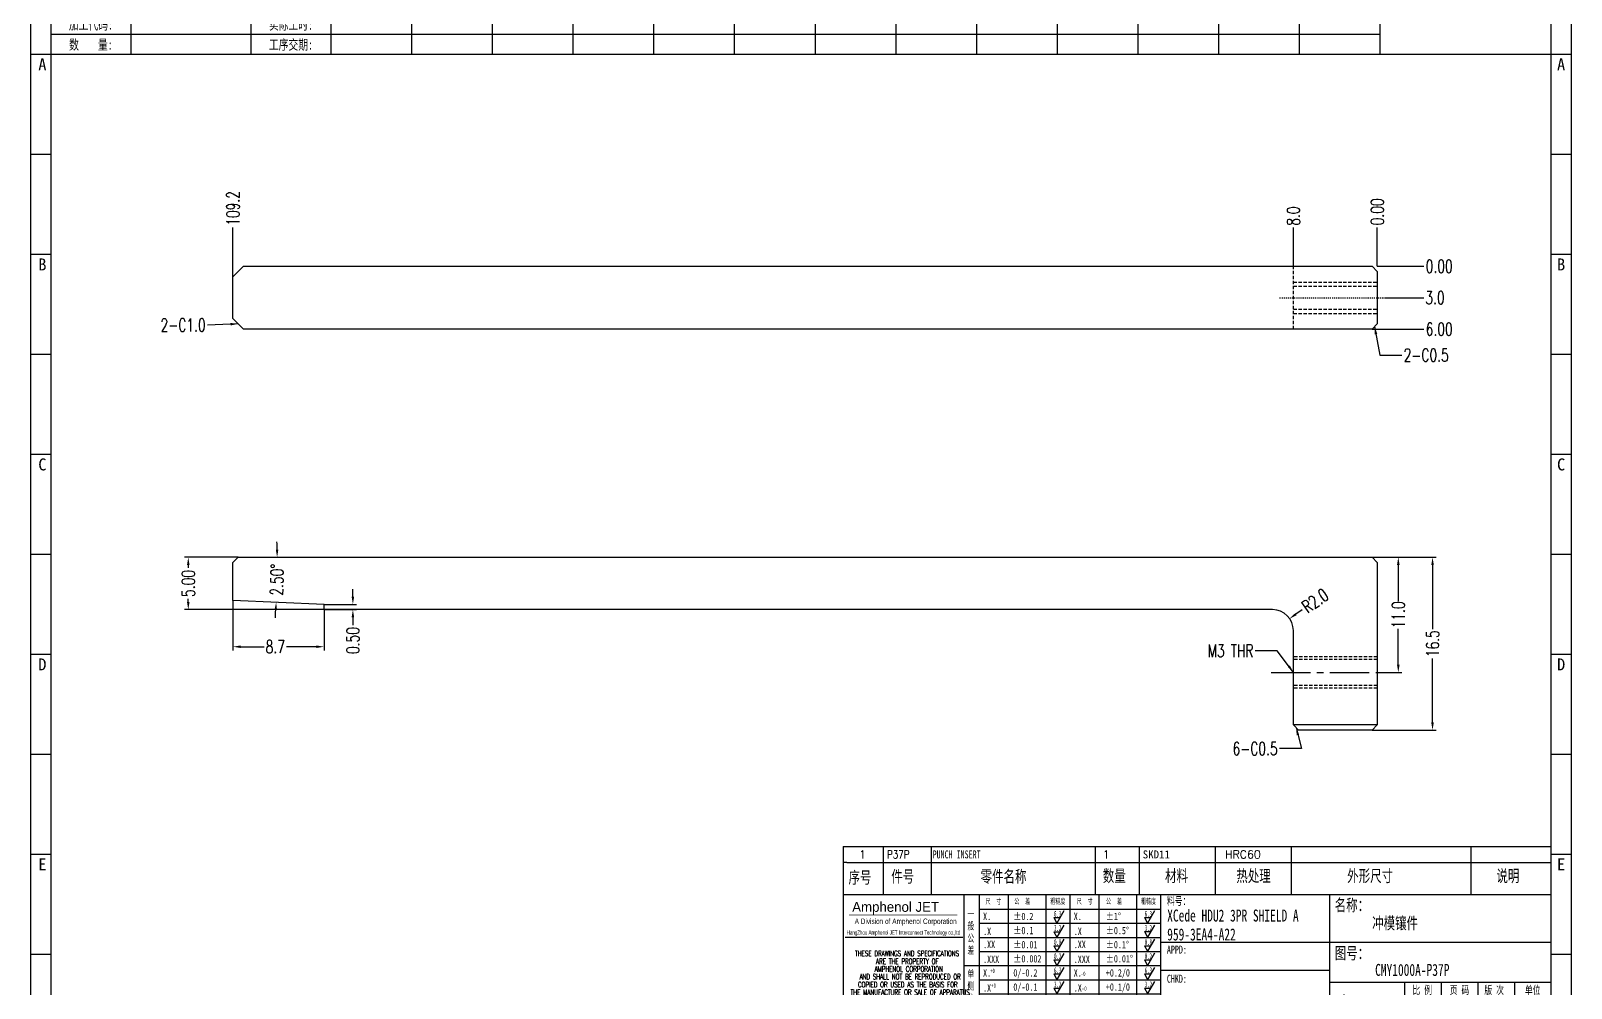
# Model space of a CAD drawing. Header units: millimetres. Extents: x -2852 to 5627, y -2271 to 1849.
# Drawn here: x -622.1 to -475.1, y -789.4 to -698 of the extents above; entities that cross this region are included whole.
import ezdxf
from ezdxf.enums import TextEntityAlignment as Align

# ---------------------------------------------------------------- set-up
doc = ezdxf.new("R2010")
doc.units = ezdxf.units.MM
doc.header["$PDSIZE"] = 3
doc.linetypes.add('CENTER2', pattern=[1.125, 0.75, -0.125, 0.125, -0.125])
doc.linetypes.add('DASHED2', pattern=[9.524999999999999, 6.35, -3.175])
for name, color, linetype in [('1', 7, 'Continuous'), ('11', 4, 'DASHED2'), ('41', 1, 'Continuous'), ('51', 1, 'CENTER2')]:
    doc.layers.add(name, color=color, linetype=linetype)
doc.styles.add('CH', font='仿宋_GB2312_0.ttf')
doc.styles.add('jet02', font='simplex.shx', dxfattribs={"width": 0.7})
doc.styles.add('SIMPLEX', font='SIMPLEX')
doc.styles.get("Standard").update_dxf_attribs({"font": '仿宋_GB2312_0.ttf', "width": 0.7})
doc.styles.add('TEXTSTYLE_1', font='TRIUMB.TTF')
doc.styles.add('TEXTSTYLE_2', font='TRIUM.TTF')
doc.styles.add('tk', font='', dxfattribs={"width": 0.7})
doc.styles.add('tk 2', font='仿宋_GB2312_0.ttf', dxfattribs={"width": 0.65})
doc.styles.add('tk 4', font='simplex.shx', dxfattribs={"width": 0.65, "bigfont": 'bigfont.shx'})
doc.styles.get('tk').set_extended_font_data('NSimSun')
doc.dimstyles.new('jet02', dxfattribs={"dimtxt": 3.5, "dimasz": 2.1, "dimexe": 1, "dimexo": 0, "dimgap": 0.5, "dimtad": 0, "dimtoh": 1, "dimdec": 3, "dimzin": 9, "dimdsep": 46, "dimtxsty": 'jet02', "dimcen": 0, "dimclrt": 256, "dimazin": 2, "dimtfac": 1, "dimtdec": 3, "dimtofl": 0, "dimtmove": 0, "dimatfit": 1, "dimfxl": 1, "dimarcsym": 0})

# ---------------------------------------------------------------- blocks, each defined once
blk = doc.blocks.new('A3-N')
at = {"layer": '1', "color": 1}
for p, q in [((0, 0), (-1.137e-13, 296.727272727273)), ((-1.137e-13, 296.727272727273), (420, 296.727272727273)), ((21.81818181818181, 291.2727272727275), (21.81818181818181, 296.727272727273)), ((49.09090909090912, 291.2727272727275), (49.09090909090912, 296.727272727273)), ((76.36363636363637, 291.2727272727275), (76.36363636363637, 296.727272727273)), ((103.6363636363636, 291.2727272727275), (103.6363636363636, 296.727272727273)), ((103.6363636363636, 291.2727272727275), (103.6363636363636, 296.727272727273)), ((103.6363636363636, 291.2727272727275), (103.6363636363636, 296.727272727273)), ((130.9090909090909, 291.2727272727275), (130.9090909090909, 296.727272727273)), ((158.1818181818182, 291.2727272727275), (158.1818181818182, 296.727272727273)), ((185.4545454545454, 291.2727272727275), (185.4545454545454, 296.727272727273)), ((212.7272727272726, 291.2727272727275), (212.7272727272726, 296.727272727273)), ((239.9999999999999, 291.2727272727275), (239.9999999999999, 296.727272727273)), ((267.2727272727273, 291.2727272727275), (267.2727272727273, 296.727272727273)), ((294.5454545454545, 291.2727272727275), (294.5454545454545, 296.727272727273)), ((321.8181818181818, 291.2727272727275), (321.8181818181818, 296.727272727273)), ((349.0909090909091, 291.2727272727275), (349.0909090909091, 296.727272727273)), ((376.3636363636364, 291.2727272727275), (376.3636363636364, 296.727272727273)), ((403.6363636363636, 291.2727272727275), (403.6363636363636, 296.727272727273)), ((420, 296.727272727273), (420, 1)), ((5.454545454545439, 269.4545454545457), (0, 269.4545454545457)), ((420, 269.4545454545455), (414.5454545454545, 269.4545454545455)), ((5.454545454545439, 242.1818181818185), (0, 242.1818181818185)), ((420, 242.1818181818182), (414.5454545454545, 242.1818181818182)), ((5.454545454545439, 214.909090909091), (0, 214.909090909091)), ((420, 214.909090909091), (414.5454545454545, 214.909090909091)), ((5.454545454545439, 187.6363636363637), (0, 187.6363636363637)), ((420, 187.6363636363635), (414.5454545454545, 187.6363636363635)), ((5.454545454545439, 160.3636363636365), (0, 160.3636363636365)), ((420, 160.3636363636365), (414.5454545454545, 160.3636363636365)), ((5.454545454545439, 133.090909090909), (0, 133.090909090909)), ((420, 133.090909090909), (414.5454545454545, 133.090909090909)), ((5.454545454545439, 105.818181818182), (0, 105.818181818182)), ((420, 105.8181818181818), (414.5454545454545, 105.8181818181818)), ((5.454545454545439, 78.5454545454545), (0, 78.5454545454545)), ((420, 78.5454545454545), (414.5454545454545, 78.5454545454545)), ((5.454545454545439, 51.27272727272748), (0, 51.27272727272748)), ((420, 51.27272727272725), (414.5454545454545, 51.27272727272725)), ((222.4545454545454, 49.09090909090901), (221.4545454545454, 49.09090909090901)), ((221.4545454545454, 49.09090909090901), (221.4545454545454, 40.36363636363649)), ((222.4545454545454, 49.09090909090901), (414.5454545454545, 49.09090909090901)), ((232.3636363636363, 49.09090909090901), (232.3636363636363, 40.36363636363649)), ((245.4545454545454, 49.09090909090901), (245.4545454545454, 40.36363636363649)), ((290.1818181818181, 49.09090909090901), (290.1818181818181, 40.36363636363649)), ((302.1818181818181, 49.09090909090901), (302.1818181818181, 40.36363636363649)), ((322.9090909090909, 49.09090909090901), (322.9090909090909, 40.36363636363649)), ((343.6363636363636, 49.09090909090901), (343.6363636363636, 40.36363636363649)), ((392.7272727272727, 40.36363636363649), (392.7272727272727, 49.09090909090901)), ((258.5533064032426, 40.3574197317871), (258.5533064032426, 5.442112190846728)), ((266.4545064032425, 40.3574197317871), (266.4545064032425, 5.442112190846728)), ((276.7805791305153, 40.36363636363649), (276.7805791305153, 5.454545454545496)), ((291.1818181818181, 40.36363636363649), (291.1818181818181, 5.448328822696112)), ((301.507851857788, 40.36985299548564), (301.507851857788, 5.46076208639488)), ((308.0078518577881, 40.36363636363649), (308.0078518577881, 5.448328822696112)), ((354.0909090909091, 40.36363636363649), (354.0909090909091, 5.448328822696112)), ((308.0078518577881, 32.39211219084655), (258.5533064032425, 32.39211219084655)), ((308.007851857788, 28.54211219084664), (258.5533064032425, 28.54211219084664)), ((414.5454545454545, 27.27272727272725), (308.0078518577881, 27.27272727272725)), ((5.454545454545439, 24), (0, 24)), ((308.007851857788, 24.69211219084673), (258.5533064032425, 24.69211219084673)), ((420, 24), (414.5454545454545, 24)), ((308.007851857788, 16.99211219084691), (258.5533064032425, 16.99211219084691)), ((354.090909090909, 19.63014700451413), (308.0078518577881, 19.63014700451413)), ((308.007851857788, 13.14211219084655), (258.5533064032425, 13.14211219084655)), ((414.5454545454545, 16.36363636363649), (354.090909090909, 16.36363636363649)), ((374.5454545454545, 16.36363636363649), (374.5454545454545, 5.454545454545496)), ((384.5454545454545, 16.36363636363649), (384.5454545454545, 5.454545454545496)), ((394.5454545454545, 16.36363636363649), (394.5454545454545, 5.454545454545496)), ((404.5454545454545, 16.36363636363649), (404.5454545454545, 5.454545454545496)), ((308.007851857788, 9.292112190846638), (258.5533064032425, 9.292112190846638)), ((308.0078518577881, 11.99378336815062), (354.090909090909, 11.99378336815062)), ((372.5072927407152, 12.48573881854281), (362.6891109225334, 11.50392063672462)), ((362.6891109225334, 11.50392063672462), (362.6891109225334, 8.231193363997136)), ((372.5072927407152, 12.48573881854281), (372.5072927407152, 7.249375182178937)), ((414.5454545454545, 12), (374.5454545454545, 12)), ((21.81818181818181, 0), (21.81818181818181, 5.454545454545496)), ((49.09090909090912, 0), (49.09090909090912, 5.454545454545496)), ((76.36363636363637, 0), (76.36363636363637, 5.454545454545496)), ((103.6363636363636, 0), (103.6363636363636, 5.454545454545496)), ((130.9090909090909, 0), (130.9090909090909, 5.454545454545496)), ((158.1818181818182, 0), (158.1818181818182, 5.454545454545496)), ((185.4545454545454, 0), (185.4545454545454, 5.454545454545496)), ((212.7272727272726, 0), (212.7272727272726, 5.454545454545496)), ((239.9999999999999, 0), (239.9999999999999, 5.454545454545496)), ((267.2727272727273, 0), (267.2727272727273, 5.454545454545496)), ((294.5454545454545, 0), (294.5454545454545, 5.454545454545496)), ((321.8181818181818, 0), (321.8181818181818, 5.454545454545496)), ((349.0909090909091, 0), (349.0909090909091, 5.454545454545496)), ((372.5072927407152, 7.249375182178937), (362.6891109225334, 8.231193363997136)), ((376.3636363636364, 0), (376.3636363636364, 5.454545454545496)), ((403.6363636363636, 0), (403.6363636363636, 5.454545454545496)), ((1, 0), (0, 0)), ((420, 0), (1, 0)), ((420, 0), (420, 1))]:
    blk.add_line(p, q, dxfattribs=at)
at = {"layer": '1'}
for p, q in [((414.5454545454545, 278.1818181818185), (414.5454545454545, 284.727272727273)), ((221.4545454545453, 40.36363636363649), (221.4545454545453, 5.448328822696112)), ((221.4545454545454, 40.36363636363649), (414.5454545454545, 40.36363636363649)), ((221.4545454545454, 40.36363636363649), (414.5454545454545, 40.36363636363649)), ((254.407851857788, 40.36363636363649), (254.407851857788, 5.448328822696112)), ((283.2805791305153, 40.36363636363649), (283.2805791305153, 5.454545454545496)), ((308.0078518577881, 36.24211219084668), (258.5533064032426, 36.24211219084668)), ((222.078011209506, 28.66548396405597), (254.1239750826701, 28.66548396405597)), ((308.007851857788, 20.84211219084682), (254.407851857788, 20.84211219084682))]:
    blk.add_line(p, q, dxfattribs=at)
at = {"layer": '1', "color": 1, "ltscale": 0.05}
for p, q in [((278.9299581238985, 34.0447329354688), (279.7890684973445, 32.55671011935056)), ((278.9299581238985, 34.0447329354688), (280.6481788707906, 34.0447329354688)), ((281.6833519161668, 35.83770524468628), (279.7890684973445, 32.55671011935056)), ((303.6572308511712, 34.05094956731796), (304.5163412246172, 32.56292675119994)), ((303.6572308511712, 34.05094956731796), (305.3754515980633, 34.05094956731796)), ((306.4106246434395, 35.84392187653566), (304.5163412246172, 32.56292675119994)), ((278.9299581238985, 30.19473293546866), (279.7890684973445, 28.70671011935065)), ((278.9299581238985, 30.19473293546866), (280.6481788707906, 30.19473293546866)), ((281.6833519161668, 31.98770524468637), (279.7890684973445, 28.70671011935065)), ((303.6572308511712, 30.20094956731782), (305.3754515980633, 30.20094956731782)), ((303.6572308511712, 30.20094956731782), (304.5163412246172, 28.71292675120003)), ((306.4106246434395, 31.99392187653552), (304.5163412246172, 28.71292675120003)), ((278.9299581238985, 26.34473293546853), (279.7890684973445, 24.85671011935074)), ((278.9299581238985, 26.34473293546853), (280.6481788707906, 26.34473293546853)), ((281.6833519161668, 28.13770524468623), (279.7890684973445, 24.85671011935074)), ((303.6572308511712, 26.35094956731791), (304.5163412246172, 24.86292675120012)), ((303.6572308511712, 26.35094956731791), (305.3754515980633, 26.35094956731791)), ((306.4106246434395, 28.14392187653539), (304.5163412246172, 24.86292675120012)), ((278.9299581238986, 22.49473293546862), (280.6481788707906, 22.49473293546862)), ((278.9299581238986, 22.49473293546862), (279.7890684973445, 21.00671011935083)), ((281.6833519161669, 24.28770524468609), (279.7890684973445, 21.00671011935083)), ((303.6572308511713, 22.500949567318), (305.3754515980633, 22.500949567318)), ((303.6572308511713, 22.500949567318), (304.5163412246172, 21.01292675119998)), ((306.4106246434396, 24.29392187653548), (304.5163412246172, 21.01292675119998)), ((278.9299581238985, 18.65716619916748), (279.7890684973445, 17.16914338304923)), ((278.9299581238985, 18.65716619916748), (280.6481788707906, 18.65716619916748)), ((281.6833519161668, 20.45013850838495), (279.7890684973445, 17.16914338304923)), ((303.6572308511712, 18.66338283101663), (304.5163412246172, 17.17536001489862)), ((303.6572308511712, 18.66338283101663), (305.3754515980633, 18.66338283101663)), ((306.4106246434395, 20.45635514023434), (304.5163412246172, 17.17536001489862)), ((278.9299581238985, 14.80716619916734), (280.6481788707906, 14.80716619916734)), ((278.9299581238985, 14.80716619916734), (279.7890684973445, 13.31914338304932)), ((281.6833519161668, 16.60013850838504), (279.7890684973445, 13.31914338304932)), ((281.6833519161668, 12.75013850838513), (279.7890684973445, 9.469143383049413)), ((303.6572308511712, 14.8133828310165), (305.3754515980633, 14.8133828310165)), ((303.6572308511712, 14.8133828310165), (304.5163412246172, 13.32536001489871)), ((306.4106246434395, 16.60635514023443), (304.5163412246172, 13.32536001489871)), ((306.4106246434395, 12.75635514023429), (304.5163412246172, 9.475360014898797)), ((278.9299581238985, 10.95716619916743), (279.7890684973445, 9.469143383049413)), ((278.9299581238985, 10.95716619916743), (280.6481788707906, 10.95716619916743)), ((281.6833519161669, 8.900138508384998), (279.7890684973445, 5.619143383049504)), ((303.6572308511712, 10.96338283101659), (304.5163412246172, 9.475360014898797)), ((303.6572308511712, 10.96338283101659), (305.3754515980633, 10.96338283101659)), ((306.4106246434396, 8.906355140234155), (304.5163412246172, 5.625360014898661)), ((278.9299581238986, 7.107166199167295), (279.7890684973445, 5.619143383049504)), ((278.9299581238986, 7.107166199167295), (280.6481788707906, 7.107166199167295)), ((303.6572308511713, 7.113382831016679), (305.3754515980633, 7.113382831016679)), ((303.6572308511713, 7.113382831016679), (304.5163412246172, 5.625360014898661))]:
    blk.add_line(p, q, dxfattribs=at)
at = {"layer": '1', "color": 1, "ltscale": 0.1}
for p, q in [((358.0108954362773, 13.02266127826078), (358.0108954362773, 6.712452722460966)), ((354.8557911583774, 9.867557000360875), (361.1659997141771, 9.867557000360875)), ((362.0281558149244, 9.867557000360875), (373.5435556636946, 9.867557000360875))]:
    blk.add_line(p, q, dxfattribs=at)
at = {"layer": '1'}
blk.add_lwpolyline([(221.4545454545454, 5.454545454545496), (414.5454545454545, 5.454545454545496), (414.5454545454545, 291.2727272727275), (5.454545454545439, 291.2727272727275), (5.454545454545439, 5.454545454545496), (414.5454545454545, 5.454545454545496)], dxfattribs=at)
at = {"layer": '1', "color": 7, "linetype": 'Continuous', "const_width": 0.1226888131764706}
blk.add_lwpolyline([(223.1113736209838, 34.73829198961903), (252.5976580518006, 34.75891537479356)], dxfattribs=at)
at = {"layer": '1', "color": 1}
for radius in [2.618181818181819, 1.636363636363637]:
    blk.add_circle((358.0108954362773, 9.867557000360875), radius, dxfattribs=at)
at = {"layer": '41'}
for p, q in [((27.27272727272725, 291.2727272727275), (27.27272727272725, 269.4545454545455)), ((60, 291.2727272727275), (60, 269.4545454545455)), ((81.81818181818187, 291.2727272727275), (81.81818181818187, 269.4545454545455)), ((103.8181818181819, 291.2727272727275), (103.8181818181819, 269.4545454545455)), ((125.8181818181819, 291.2727272727275), (125.8181818181819, 269.4545454545455)), ((147.8181818181819, 291.2727272727275), (147.8181818181819, 269.4545454545455)), ((169.8181818181819, 291.2727272727275), (169.8181818181819, 269.4545454545455)), ((191.8181818181819, 291.2727272727275), (191.8181818181819, 269.4545454545455)), ((213.8181818181819, 291.2727272727275), (213.8181818181819, 269.4545454545455)), ((235.8181818181819, 291.2727272727275), (235.8181818181819, 269.4545454545455)), ((257.8181818181819, 291.2727272727275), (257.8181818181819, 269.4545454545455)), ((279.8181818181819, 291.2727272727275), (279.8181818181819, 269.4545454545455)), ((301.8181818181819, 291.2727272727275), (301.8181818181819, 269.4545454545455)), ((323.8181818181819, 291.2727272727275), (323.8181818181819, 269.4545454545455)), ((345.8181818181819, 291.2727272727275), (345.8181818181819, 269.4545454545455)), ((367.8181818181819, 291.2727272727275), (367.8181818181819, 269.4545454545455)), ((367.8181818181819, 285.8181818181813), (5.454545454545439, 285.8181818181813)), ((367.8181818181819, 280.3636363636363), (5.454545454545439, 280.3636363636363)), ((367.8181818181819, 274.909090909091), (5.454545454545439, 274.909090909091)), ((414.5454545454545, 269.4545454545455), (5.454545454545439, 269.4545454545455))]:
    blk.add_line(p, q, dxfattribs=at)
at = {"layer": '1', "color": 1}
for s, p in [('1', (29.63530941581428, 295.1123888848929)), ('2', (84.18076396126878, 295.1123888848929)), ('3', (138.7262185067234, 295.1123888848929)), ('4', (193.271673052178, 295.1123888848929)), ('5', (247.8171275976326, 295.1123888848929)), ('6', (302.3625821430873, 295.1123888848929)), ('7', (356.9080366885418, 295.1123888848929)), ('8', (411.4534912339963, 295.1123888848929)), ('1', (30.53376213725682, 4.109109966493634)), ('2', (85.07921668271138, 4.109109966493634)), ('3', (139.624671228166, 4.109109966493634)), ('4', (194.1701257736206, 4.109109966493634)), ('5', (248.7155803190752, 4.109109966493634)), ('6', (303.2610348645297, 4.109109966493634)), ('7', (357.8064894099844, 4.109109966493634)), ('8', (412.3519439554389, 4.109109966493634))]:
    blk.add_text(s, height=3.272727272727274, dxfattribs=at).set_placement(p, align=Align.TOP_CENTER)
at = {"layer": '1', "style": 'tk', "width": 0.7}
for s, p in [('投单日期:', (16.36363636363637, 288.5454545454547)), ('工    序:', (70.90909090909093, 288.5454545454547)), ('备注：', (375.5147948247711, 288.5454545454547)), ('交    期:', (16.36363636363637, 283.0909090909092)), ('预估工时:', (70.90909090909093, 283.0909090909092)), ('加工代码:', (16.36363636363637, 277.636363636364)), ('实际工时:', (70.90909090909093, 277.636363636364)), ('数    量:', (16.36363636363637, 272.1818181818185)), ('工序交期:', (70.90909090909093, 272.1818181818185))]:
    blk.add_text(s, height=2.727272727272729, dxfattribs=at).set_placement(p, align=Align.MIDDLE)
at = {"layer": '1', "color": 1}
for s, p in [('A', (2.041132988350569, 268.3636363636365)), ('B', (2.041132988350569, 213.818181818182)), ('C', (2.041132988350569, 159.2727272727275)), ('D', (2.041132988350569, 104.727272727273)), ('E', (2.041132988350569, 50.18181818181824))]:
    blk.add_text(s, height=3.272727272727274, dxfattribs=at).set_placement(p, align=Align.TOP_LEFT)
for s, p in [('A', (418.3686359584093, 268.3636363636365)), ('B', (418.3686359584093, 213.818181818182)), ('C', (418.3686359584093, 159.2727272727275)), ('D', (418.3686359584093, 104.727272727273)), ('E', (418.3686359584093, 50.18181818181824))]:
    blk.add_text(s, height=3.272727272727274, dxfattribs=at).set_placement(p, align=Align.TOP_RIGHT)
at = {"layer": '1', "color": 1, "style": 'tk 2', "width": 0.7}
for s, height, p in [('序号', 3.272727272727274, (222.962135644129, 43.33985607702903)), ('件号', 3.272727272727274, (234.6224158660388, 43.61440924847011)), ('零件名称', 3.272727272727274, (258.9738281029415, 43.61440924847011)), ('数量', 3.272727272727274, (292.3009829296947, 43.78483628501181)), ('材料', 3.272727272727274, (309.2739214554018, 43.78483628501181)), ('热处理', 3.272727272727274, (328.7070878065233, 43.78483628501181)), ('外形尺寸', 3.272727272727274, (358.9376346335126, 43.78483628501181)), ('说明', 3.272727272727274, (399.6097072413983, 43.78483628501181)), ('料号：', 2.181818181818183, (309.7658271970382, 37.45954108692649)), ('名称：', 3.272727272727274, (355.5231066597263, 35.79338301822736)), ('图号：', 3.272727272727274, (355.5231066597263, 22.70247392731835)), ('比 例', 2.181818181818183, (376.6911089399466, 13.18418475139106)), ('页 码', 2.181818181818183, (386.8536147548751, 13.18418475139106)), ('版 次', 2.181818181818183, (396.3076027794413, 13.18418475139106)), ('单位', 2.181818181818183, (407.3517163997279, 13.18418475139106))]:
    blk.add_text(s, height=height, dxfattribs=at).set_placement(p)
at = {"layer": '1', "color": 7, "linetype": 'Continuous', "style": 'TEXTSTYLE_1'}
blk.add_text('Amphenol JET', height=2.7, dxfattribs=at).set_placement((223.9636819687457, 35.61006150317007))
at = {"layer": '1', "color": 7, "linetype": 'Continuous'}
for s, height, style, width, p in [('A Division of Amphenol Corporation', 1.5, 'TEXTSTYLE_2', 0.7, (224.6381165087084, 32.28510410858235)), ('HangZhou Amphenol JET Interconnect Technology co.,ltd ', 1.2, 'TEXTSTYLE_2', 0.6, (222.4671767804221, 29.35692376858856)), ('THESE DRAWINGS AND SPECIFICATIONS', 1.5, 'tk 4', 0.6, (224.7255925873031, 23.51550249895172)), ('ARE THE PROPERTY OF', 1.5, 'tk 4', 0.6, (230.4510705355385, 21.3524375236459)), ('AND SHALL NOT BE REPRODUCED OR', 1.5, 'tk 4', 0.6, (225.9524807190679, 17.17395310623647)), ('AMPHENOL CORPORATION', 1.5, 'tk 4', 0.6, (230.0421078249503, 19.26534894064253)), ('THE MANUFACTURE OR SALE OF APPARATUS', 1.5, 'tk 4', 0.6, (223.4987044555384, 12.91776978304506)), ('COPIED OR USED AS THE BASIS FOR', 1.5, 'tk 4', 0.6, (225.5435180084796, 15.01941263724575)), ('WITHOUT THE WRITTEN PERMISSION OF', 1.5, 'tk 4', 0.6, (224.7255925873031, 10.66546506164536)), ('AMPHENOL CORPORATION.', 1.5, 'tk 4', 0.6, (229.633145114362, 8.400974041230484))]:
    blk.add_text(s, height=height, dxfattribs=dict(at, style=style, width=width)).set_placement(p)
at = {"layer": '1', "color": 1, "style": 'tk 2', "width": 0.7}
for s, p in [('X.', (259.6442154941517, 34.3651466407091)), ('%%P0.2', (267.8961096073262, 34.3651466407091)), ('X.', (284.3714882214244, 34.3651466407091)), ('%%P1%%D', (293.1233823345989, 34.3651466407091)), ('.X', (259.6442154941517, 30.27583852780708)), ('%%P0.1', (267.8961096073262, 30.51514664070919)), ('.X', (284.3714882214244, 30.27583852780708)), ('%%P0.5%%D', (293.1233823345989, 30.51514664070919)), ('.XX', (259.6442154941517, 26.70791418910039)), ('%%P0.01', (267.8961096073262, 26.66514664070905)), ('.XX', (284.3714882214244, 26.70791418910039)), ('%%P0.1%%D', (293.1233823345989, 26.66514664070905)), ('.XXX', (259.6442154941517, 22.68377883751282)), ('%%P0.002', (267.8961096073262, 22.81514664070892)), ('.XXX', (284.3714882214244, 22.68377883751282)), ('%%P0.01%%D', (293.1233823345989, 22.81514664070892)), ('X.', (259.6442154941517, 18.96514664070901)), ('0/-0.2', (267.8961096073262, 18.96514664070901)), ('X.', (284.3714882214244, 18.96514664070901)), ('+0.2/0', (293.1233823345989, 18.96514664070901)), ('.X', (259.6442154941517, 14.87583852780699)), ('0/-0.1', (267.8961096073262, 15.1151466407091)), ('.X', (284.3714882214244, 14.87583852780699)), ('+0.1/0', (293.1233823345989, 15.1151466407091)), ('.XX', (259.6442154941517, 11.30791418910053)), ('0/-0.01', (267.8961096073262, 11.26514664070919)), ('0/-0.002', (267.8961096073262, 7.415146640709281)), ('.XX', (284.3714882214244, 11.3079141891003)), ('+0.01/0', (293.1233823345989, 11.26514664070919)), ('+0.002/0', (293.1233823345989, 7.415146640709054)), ('.XXX', (259.6442154941517, 7.283778837512727)), ('.XXX', (284.3714882214244, 7.283778837512727))]:
    blk.add_text(s, height=2, dxfattribs=at).set_placement(p, align=Align.MIDDLE_LEFT)
at = {"layer": '1', "color": 1, "ltscale": 0.05, "style": 'tk 2', "width": 0.5}
for s, p in [('6.3', (279.0080185513375, 34.26219237617852)), ('6.3', (303.7352912786102, 34.2684090080279)), ('3.2', (279.0080185513375, 30.41219237617861)), ('3.2', (303.7352912786102, 30.41840900802799)), ('0.8', (279.0080185513375, 26.5621923761787)), ('0.8', (303.7352912786102, 26.56840900802808)), ('0.2', (279.0080185513376, 22.71219237617879)), ('0.2', (303.7352912786102, 22.71840900802795)), ('6.3', (279.0080185513375, 18.87462563987719)), ('6.3', (303.7352912786102, 18.88084227172658)), ('3.2', (279.0080185513375, 15.02462563987729)), ('0.8', (279.0080185513375, 11.17462563987738)), ('3.2', (303.7352912786102, 15.03084227172667)), ('0.8', (303.7352912786102, 11.18084227172676)), ('0.2', (279.0080185513376, 7.324625639877468)), ('0.2', (303.7352912786102, 7.330842271726624))]:
    blk.add_text(s, height=1.6, dxfattribs=at).set_placement(p)
at = {"layer": '1', "style": 'tk 2', "width": 0.7}
for s, p in [('APPD:', (309.7658271970382, 24.21280003246193)), ('CHKD:', (309.7658271970382, 16.26871733051735)), ('DR:', (309.7658271970382, 8.352028017200155))]:
    blk.add_text(s, height=2.181818181818183, dxfattribs=at).set_placement(p)
at = {"layer": '1', "color": 7, "style": 'tk 2', "width": 0.7}
blk.add_text('MM', height=2.181818181818183, dxfattribs=at).set_placement((408.3083430900591, 7.745170642381709))
at = {"layer": '1', "color": 1, "ltscale": 0.05, "char_height": 1.5, "width": 6.362710251845783, "attachment_point": 1, "style": 'tk 2'}
for s, insert in [('尺  寸', (260.3100417986311, 39.24724782872227)), ('公  差', (268.1683375858567, 39.24724782872227)), ('粗糙度', (277.9841881743384, 39.25346446057165)), ('尺  寸', (285.2004682743961, 39.25346446057165)), ('公  差', (293.1791607515423, 39.25346446057165)), ('粗糙度', (302.7114609016111, 39.25968109242103))]:
    blk.add_mtext(s, dxfattribs=dict(at, insert=insert))
at = {"layer": '1', "ltscale": 0.05, "char_height": 2, "width": 2.519472452307582, "attachment_point": 1, "style": 'tk 2'}
for s, insert in [('一般公差', (255.3925467121144, 36.11108828672468)), ('单侧公差', (255.3925467121144, 19.70904798929109))]:
    blk.add_mtext(s, dxfattribs=dict(at, insert=insert))
at = {"layer": '1', "color": 1, "ltscale": 0.05, "char_height": 1.2, "width": 5.139636114639416, "attachment_point": 1, "line_spacing_factor": 0.8, "style": 'tk 2'}
for s, insert in [('+0', (261.5803222918144, 20.1319465341362)), ('-0', (286.3075950190871, 19.32990998840887)), ('+0', (261.8822215191649, 16.0936943485699)), ('-0', (286.6094942464376, 15.29165780284256)), ('+0', (262.7858324523422, 12.44976780148727)), ('+0', (263.8655171311734, 8.444668976114372)), ('-0', (287.513105179615, 11.64773125575994)), ('-0', (288.5927898584462, 7.642632430387039))]:
    blk.add_mtext(s, dxfattribs=dict(at, insert=insert))
at = {"layer": '1', "style": 'tk 2', "width": 0.7}
for tag, p in [('PATR-NO1', (309.8442762065071, 32.96466886658663)), ('TITLE', (365.7412706443896, 30.89524741954369)), ('PATR-NO2', (309.8442762065071, 27.80971620095852)), ('DWG-NO:', (366.5370198021644, 18.13566907666473))]:
    blk.add_attdef(tag, p, '', height=3.272727272727274, dxfattribs=at)
at = {"layer": '1', "color": 1, "style": 'tk 2', "width": 0.7}
for tag, p in [('DRAW', (314.5467013720506, 7.27156568758619)), ('DATE', (334.7189542059101, 7.318443984077476))]:
    blk.add_attdef(tag, p, '', height=3.490909090909092, dxfattribs=at)
at = {"layer": '1', "style": 'tk 2', "width": 0.7}
for tag, p in [('SCALE', (376.5540629108575, 8.727272727272748)), ('SHEET', (386.6026757474432, 8.721056095423364)), ('REV', (397.380716522429, 8.727272727272748))]:
    blk.add_attdef(tag, text='', height=2.181818181818183, dxfattribs=at).set_placement(p, align=Align.MIDDLE_LEFT)
blk = doc.blocks.new('FB3')
at = {"layer": '1', "color": 1}
for p, q in [((0, 4.363636363636374), (193.0909090909092, 4.363636363636374)), ((0, 4.363636363636374), (0, 0)), ((10.90909090909088, 4.363636363636374), (10.90909090909088, -5.68e-14)), ((24, 4.363636363636374), (24, -5.68e-14)), ((68.72727272727275, 4.363636363636374), (68.72727272727275, -5.68e-14)), ((80.72727272727275, 4.363636363636374), (80.72727272727275, -5.68e-14)), ((101.4545454545455, 4.363636363636374), (101.4545454545455, -5.68e-14)), ((122.1818181818182, 4.363636363636374), (122.1818181818182, -5.68e-14)), ((171.2727272727273, -5.68e-14), (171.2727272727273, 4.363636363636317))]:
    blk.add_line(p, q, dxfattribs=at)
at = {"layer": '1'}
for tag, style, p in [('ITEM', 'SIMPLEX', (4.363636363636374, 2.181818181818187)), ('PARTNO', 'SIMPLEX', (12, 2.181818181818187)), ('QTY', 'SIMPLEX', (74.18181818181824, 2.181818181818187)), ('MATL', 'CH', (81.71599757421586, 2.181818181818187)), ('FINISH', 'SIMPLEX', (104.1727344116605, 2.18181818181813)), ('SPEC', 'SIMPLEX', (130.909090909091, 2.18181818181813)), ('REMARK', 'SIMPLEX', (174.0617674958546, 2.18181818181813))]:
    blk.add_attdef(tag, text='', height=2.181818181818183, dxfattribs=dict(at, style=style)).set_placement(p, align=Align.MIDDLE_LEFT)
at = {"layer": '1', "style": 'tk', "width": 0.7}
blk.add_attdef('DIE', text='', height=2.181818181818183, dxfattribs=at).set_placement((24.43013773532971, 2.181818181818187), align=Align.MIDDLE_LEFT)
blk = doc.blocks.new('*D2938')
at = {"layer": '41', "ltscale": 0.05}
blk.add_line((421.5636475610299, -3172.891448643901), (425.9970536019343, -3172.891448643901), dxfattribs=at)
at = {"layer": 'Defpoints', "color": 0, "ltscale": 0.05}
for p in [(421.5636475610299, -3172.891448643901), (421.5636475610299, -3172.891448643901), (425.9970536019343, -3172.891448643901)]:
    blk.add_point(p, dxfattribs=at)
at = {"layer": '41', "ltscale": 0.05, "insert": (427.478720268601, -3172.891448643901), "char_height": 1.225, "attachment_point": 5, "style": 'jet02'}
blk.add_mtext('0.00', dxfattribs=at)
blk = doc.blocks.new('*D2939')
at = {"layer": '41', "ltscale": 0.05}
blk.add_line((421.0636475610299, -3178.891448643901), (425.9970536019343, -3178.891448643901), dxfattribs=at)
at = {"layer": 'Defpoints', "color": 0, "ltscale": 0.05}
for p in [(421.5636475610299, -3172.891448643901), (421.0636475610299, -3178.891448643901), (425.9970536019343, -3178.891448643901)]:
    blk.add_point(p, dxfattribs=at)
at = {"layer": '41', "ltscale": 0.05, "insert": (427.478720268601, -3178.891448643901), "char_height": 1.225, "attachment_point": 5, "style": 'jet02'}
blk.add_mtext('6.00', dxfattribs=at)
blk = doc.blocks.new('*D2940')
at = {"layer": '41', "ltscale": 0.05}
blk.add_line((422.2810980137717, -3175.8914486439), (425.9970536019343, -3175.8914486439), dxfattribs=at)
at = {"layer": 'Defpoints', "color": 0, "ltscale": 0.05}
for p in [(421.5636475610299, -3172.891448643901), (422.2810980137717, -3175.8914486439), (425.9970536019343, -3175.8914486439)]:
    blk.add_point(p, dxfattribs=at)
at = {"layer": '41', "ltscale": 0.05, "insert": (427.0703869352677, -3175.8914486439), "char_height": 1.225, "attachment_point": 5, "style": 'jet02'}
blk.add_mtext('3.0', dxfattribs=at)
blk = doc.blocks.new('*D2941')
at = {"layer": '41', "ltscale": 0.05}
blk.add_line((421.5636475610299, -3172.891448643901), (421.5636475610299, -3169.175493055738), dxfattribs=at)
at = {"layer": 'Defpoints', "color": 0, "ltscale": 0.05}
for p in [(421.5636475610299, -3169.175493055738), (421.5636475610299, -3172.891448643901), (421.5636475610299, -3172.891448643901)]:
    blk.add_point(p, dxfattribs=at)
at = {"layer": '41', "ltscale": 0.05, "insert": (421.5636475610305, -3167.693826389072), "char_height": 1.225, "attachment_point": 5, "rotation": 90, "style": 'jet02'}
blk.add_mtext('0.00', dxfattribs=at)
blk = doc.blocks.new('*D2942')
at = {"layer": '41', "ltscale": 0.05}
blk.add_line((312.3636475597705, -3173.891448643901), (312.3636475597705, -3169.175493055738), dxfattribs=at)
at = {"layer": 'Defpoints', "color": 0, "ltscale": 0.05}
for p in [(312.3636475597705, -3169.175493055738), (421.5636475610299, -3172.891448643901), (312.3636475597705, -3173.891448643901)]:
    blk.add_point(p, dxfattribs=at)
at = {"layer": '41', "ltscale": 0.05, "insert": (312.363647559771, -3167.367159722405), "char_height": 1.225, "attachment_point": 5, "rotation": 90, "style": 'jet02'}
blk.add_mtext('109.2', dxfattribs=at)
blk = doc.blocks.new('*D2943')
at = {"layer": '41', "ltscale": 0.05}
blk.add_line((413.5636475610299, -3172.891448643901), (413.5636475610299, -3169.175493055738), dxfattribs=at)
at = {"layer": 'Defpoints', "color": 0, "ltscale": 0.05}
for p in [(413.5636475610299, -3169.175493055738), (413.5636475610299, -3172.891448643901), (421.5636475610299, -3172.891448643901)]:
    blk.add_point(p, dxfattribs=at)
at = {"layer": '41', "ltscale": 0.05, "insert": (413.5636475610305, -3168.102159722405), "char_height": 1.225, "attachment_point": 5, "rotation": 90, "style": 'jet02'}
blk.add_mtext('8.0', dxfattribs=at)
blk = doc.blocks.new('*D2944')
at = {"layer": '41', "ltscale": 0.05}
for p, q in [((421.0636475610295, -3200.668991233992), (427.1896890691656, -3200.668991233992)), ((426.8396890691656, -3201.403991233992), (426.8396890691656, -3207.518991233991)), ((426.8396890691656, -3216.43399123399), (426.8396890691656, -3210.318991233991)), ((421.0636475610295, -3217.16899123399), (427.1896890691656, -3217.16899123399))]:
    blk.add_line(p, q, dxfattribs=at)
for points in [[(426.7171890691656, -3201.403991233992), (426.9621890691656, -3201.403991233992), (426.8396890691656, -3200.668991233992)], [(426.7171890691656, -3216.43399123399), (426.9621890691656, -3216.43399123399), (426.8396890691656, -3217.16899123399)]]:
    blk.add_solid(points, dxfattribs=at)
at = {"layer": 'Defpoints', "color": 0, "ltscale": 0.05}
for p in [(421.0636475610295, -3200.668991233992), (421.0636475610295, -3217.16899123399), (426.8396890691656, -3217.16899123399)]:
    blk.add_point(p, dxfattribs=at)
at = {"layer": '41', "ltscale": 0.05, "insert": (426.8396890691662, -3208.918991233991), "char_height": 1.225, "attachment_point": 5, "rotation": 90, "style": 'jet02'}
blk.add_mtext('16.5', dxfattribs=at)
blk = doc.blocks.new('*D2945')
at = {"layer": '41', "ltscale": 0.05}
for p, q in [((421.0636475610295, -3200.668991233992), (423.9224864483491, -3200.668991233992)), ((423.5724864483491, -3201.403991233992), (423.5724864483491, -3204.850657900658)), ((423.5724864483491, -3210.93399123399), (423.5724864483491, -3207.487324567324)), ((421.5636475610295, -3211.66899123399), (423.9224864483491, -3211.66899123399))]:
    blk.add_line(p, q, dxfattribs=at)
for points in [[(423.4499864483491, -3201.403991233992), (423.6949864483491, -3201.403991233992), (423.5724864483491, -3200.668991233992)], [(423.4499864483491, -3210.93399123399), (423.6949864483491, -3210.93399123399), (423.5724864483491, -3211.66899123399)]]:
    blk.add_solid(points, dxfattribs=at)
at = {"layer": 'Defpoints', "color": 0, "ltscale": 0.05}
for p in [(421.0636475610295, -3200.668991233992), (423.5724864483491, -3200.668991233992), (421.5636475610295, -3211.66899123399)]:
    blk.add_point(p, dxfattribs=at)
at = {"layer": '41', "ltscale": 0.05, "insert": (423.5724864483497, -3206.168991233991), "char_height": 1.225, "attachment_point": 5, "rotation": 90, "style": 'jet02'}
blk.add_mtext('11.0', dxfattribs=at)
blk = doc.blocks.new('*D2946')
at = {"layer": '41', "ltscale": 0.05}
blk.add_line((414.4074500105414, -3205.680603035438), (413.8050883965957, -3206.101774599108), dxfattribs=at)
blk.add_solid([(413.7348931359841, -3206.001380996784), (413.8752836572075, -3206.202168201433), (413.2027267826502, -3206.522946162779)], dxfattribs=at)
at = {"layer": 'Defpoints', "color": 0, "ltscale": 0.05}
for p in [(413.2027267826502, -3206.522946162779), (411.563647561029, -3207.668991233992)]:
    blk.add_point(p, dxfattribs=at)
at = {"layer": '41', "ltscale": 0.05, "insert": (415.6384668009459, -3204.819875435079), "char_height": 1.225, "attachment_point": 5, "rotation": 34.96126644859177, "style": 'jet02'}
blk.add_mtext('R2.0', dxfattribs=at)
blk = doc.blocks.new('*D2947')
at = {"layer": '41', "ltscale": 0.05}
for p, q in [((312.3636475597705, -3204.789141030646), (312.3636475597705, -3209.558067627669)), ((321.0636475607553, -3205.668991233993), (321.0636475607553, -3209.558067627669)), ((313.0986475597705, -3209.208067627669), (315.3312913767035, -3209.208067627669)), ((320.3286475607553, -3209.208067627669), (317.4779580433702, -3209.208067627669))]:
    blk.add_line(p, q, dxfattribs=at)
for points in [[(313.0986475597705, -3209.085567627669), (313.0986475597705, -3209.330567627669), (312.3636475597705, -3209.208067627669)], [(320.3286475607553, -3209.085567627669), (320.3286475607553, -3209.330567627669), (321.0636475607553, -3209.208067627669)]]:
    blk.add_solid(points, dxfattribs=at)
at = {"layer": 'Defpoints', "color": 0, "ltscale": 0.05}
for p in [(312.3636475597705, -3204.789141030646), (321.0636475607553, -3205.668991233993), (321.0636475607553, -3209.208067627669)]:
    blk.add_point(p, dxfattribs=at)
at = {"layer": '41', "ltscale": 0.05, "insert": (316.4046247100368, -3209.208067627669), "char_height": 1.225, "attachment_point": 5, "style": 'jet02'}
blk.add_mtext('8.7', dxfattribs=at)
blk = doc.blocks.new('*D2948')
at = {"layer": '41', "ltscale": 0.05}
for p, q in [((323.8068393205358, -3204.433991233993), (323.8068393205358, -3203.698991233993)), ((321.0636475607553, -3205.168991233993), (324.1568393205358, -3205.168991233993)), ((321.0636475607553, -3205.668991233993), (324.1568393205358, -3205.668991233993)), ((323.8068393205358, -3206.403991233993), (323.8068393205358, -3207.138991233993))]:
    blk.add_line(p, q, dxfattribs=at)
for points in [[(323.6843393205358, -3204.433991233993), (323.9293393205358, -3204.433991233993), (323.8068393205358, -3205.168991233993)], [(323.6843393205358, -3206.403991233993), (323.9293393205358, -3206.403991233993), (323.8068393205358, -3205.668991233993)]]:
    blk.add_solid(points, dxfattribs=at)
at = {"layer": 'Defpoints', "color": 0, "ltscale": 0.05}
for p in [(321.0636475607553, -3205.168991233993), (321.0636475607553, -3205.668991233993), (323.8068393205358, -3205.668991233993)]:
    blk.add_point(p, dxfattribs=at)
at = {"layer": '41', "ltscale": 0.05, "insert": (323.8068393205364, -3208.62065790066), "char_height": 1.225, "attachment_point": 5, "rotation": 90, "style": 'jet02'}
blk.add_mtext('0.50', dxfattribs=at)
blk = doc.blocks.new('*D2949')
at = {"layer": '41', "ltscale": 0.05}
for start, end in [(0.4271941872448437, 0.8543883744891279), (356.6456116255126, 357.0728058127568)]:
    blk.add_arc((217.9967025927928, -3200.668991233994), 98.57928020680397, start, end, dxfattribs=at)
for points in [[(316.6957418948766, -3199.933539665841), (316.4507435973526, -3199.934453017001), (316.5759827995967, -3200.668991233993)], [(316.3249970589241, -3205.697335285621), (316.5697223325379, -3205.708934443118), (316.48215716822, -3204.968959043528)]]:
    blk.add_solid(points, dxfattribs=at)
at = {"layer": 'Defpoints', "color": 0, "ltscale": 0.05}
for p in [(312.8636475597705, -3200.668991233993), (421.0636475610295, -3200.668991233992), (316.5342788432086, -3203.536141872705), (312.3636475597705, -3204.789141030645), (321.0636475607553, -3205.168991233992)]:
    blk.add_point(p, dxfattribs=at)
at = {"layer": '41', "ltscale": 0.05, "insert": (316.5525236004256, -3202.819486898494), "char_height": 1.225, "attachment_point": 5, "rotation": 88.75000000000071, "style": 'jet02'}
blk.add_mtext('2.50°', dxfattribs=at)
blk = doc.blocks.new('*D2950')
at = {"layer": '41', "ltscale": 0.05}
for p, q in [((312.8636475597705, -3200.668991233993), (307.7473372389344, -3200.668991233993)), ((308.0973372389344, -3201.403991233993), (308.0973372389344, -3201.687324567326)), ((321.0636475607553, -3205.668991233993), (307.7473372389344, -3205.668991233993)), ((308.0973372389344, -3204.933991233993), (308.0973372389344, -3204.650657900659))]:
    blk.add_line(p, q, dxfattribs=at)
for points in [[(307.9748372389344, -3201.403991233993), (308.2198372389344, -3201.403991233993), (308.0973372389344, -3200.668991233993)], [(307.9748372389344, -3204.933991233993), (308.2198372389344, -3204.933991233993), (308.0973372389344, -3205.668991233993)]]:
    blk.add_solid(points, dxfattribs=at)
at = {"layer": 'Defpoints', "color": 0, "ltscale": 0.05}
for p in [(308.0973372389344, -3200.668991233993), (312.8636475597705, -3200.668991233993), (321.0636475607553, -3205.668991233993)]:
    blk.add_point(p, dxfattribs=at)
at = {"layer": '41', "ltscale": 0.05, "insert": (308.097337238935, -3203.168991233993), "char_height": 1.225, "attachment_point": 5, "rotation": 90, "style": 'jet02'}
blk.add_mtext('5.00', dxfattribs=at)

msp = doc.modelspace()

# ---------------------------------------------------------------- linework, layer by layer
at = {"layer": '1', "ltscale": 0.05}
msp.add_line((-493.6440573212894, -764.2391744598767), (-501.6440573212894, -764.2391744598767), dxfattribs=at)
msp.add_lwpolyline([(-493.644057321289, -720.9616318697877), (-493.644057321289, -725.9616318697877), (-494.144057321289, -726.4616318697877), (-601.8440573225485, -726.4616318697877), (-602.8440573225485, -725.4616318697877), (-602.8440573225485, -721.4616318697877), (-601.8440573225485, -720.4616318697877), (-494.144057321289, -720.4616318697877)], close=True, dxfattribs=at)
msp.add_lwpolyline([(-494.1440573212894, -764.7391744598767), (-501.1440573212894, -764.7391744598767), (-501.6440573212894, -764.2391744598767), (-501.6440573212894, -755.2391744598785, 0.4142135623730949), (-503.6440573212894, -753.2391744598785), (-594.1440573215637, -753.2391744598785), (-594.1440573215637, -752.7391744598795), (-602.8440573225485, -752.3593242565325), (-602.8440573225485, -748.7391744598795), (-602.3440573225485, -748.2391744598795), (-494.1440573212894, -748.2391744598795), (-493.6440573212894, -748.7391744598785), (-493.6440573212894, -764.2391744598767)], format="xyb", close=True, dxfattribs=at)
at = {"layer": '11', "ltscale": 0.05}
for p, q in [((-501.644057321289, -726.4616318697877), (-501.644057321289, -720.4616318697877)), ((-501.644057321289, -722.3616318697873), (-493.6440573212885, -722.3616318697873)), ((-501.644057321289, -724.5616318697871), (-493.6440573212885, -724.5616318697871))]:
    msp.add_line(p, q, dxfattribs=at)
at = {"layer": '11', "color": 3, "ltscale": 0.05}
for p, q in [((-501.644057321289, -721.9616318697867), (-493.6440573212885, -721.9616318697867)), ((-501.644057321289, -724.9616318697877), (-493.6440573212885, -724.9616318697877))]:
    msp.add_line(p, q, dxfattribs=at)
at = {"layer": '11', "ltscale": 0.05}
for points in [[(-493.6440573212894, -757.7391744598767), (-501.6440573212894, -757.7391744598767)], [(-493.6440573212894, -757.9891744598767), (-501.6440573212894, -757.9891744598767)], [(-493.6440573212894, -760.4891744598767), (-501.6440573212894, -760.4891744598767)], [(-493.6440573212894, -760.7391744598767), (-501.6440573212894, -760.7391744598767)]]:
    msp.add_lwpolyline(points, dxfattribs=at)
at = {"layer": '51', "ltscale": 0.05}
msp.add_line((-502.9621812669145, -723.4616318697877), (-492.9266068685472, -723.4616318697877), dxfattribs=at)
at = {"layer": '51', "ltscale": 5}
msp.add_lwpolyline([(-503.7805282170161, -759.2391744598767), (-492.3491751485335, -759.2391744598767)], dxfattribs=at)

# ---------------------------------------------------------------- block references
at = {"layer": '1', "ltscale": 0.05, "xscale": 0.3500000000000227, "yscale": 0.3500000000000227, "zscale": 0.3500000000000227}
msp.add_blockref('A3-N', (-622.1365869421902, -794.5489929954442), dxfattribs=at).add_auto_attribs({'DWG-NO:': 'CMY1000A-P37P', 'TITLE': '冲模镶件', 'REV': 'A', 'SHEET': '1 / 1', 'DRAW': 'tlr', 'DATE': '2019-01-16', 'PATR-NO1': 'XCede HDU2 3PR SHIELD A', 'PATR-NO2': '959-3EA4-A22', 'SCALE': '1 : 1'})
at = {"layer": '1', "ltscale": 0.05}
ref = msp.add_blockref('FB3', (-544.6274960330993, -777.3671748136258), dxfattribs=dict(at, xscale=0.3500000000000227, yscale=0.3500000000000227, zscale=0.3500000000000227))
ref.add_attrib('PARTNO', 'P37P', dxfattribs={"height": 0.7636363636363637, "style": 'SIMPLEX', "width": 0.8}).set_placement((-540.4274960330993, -776.6035384499896), align=Align.MIDDLE_LEFT)
ref.add_attrib('ITEM', '1', dxfattribs={"height": 0.7636363636363637, "style": 'SIMPLEX'}).set_placement((-543.1002233058268, -776.6035384499896), align=Align.MIDDLE_LEFT)
ref.add_attrib('DIE', 'PUNCH INSERT', dxfattribs={"height": 0.7636363636363637, "style": 'tk', "width": 0.7}).set_placement((-536.0769478257341, -776.6035384499896), align=Align.MIDDLE_LEFT)
ref.add_attrib('QTY', '1', dxfattribs={"height": 0.7636363636363637, "style": 'SIMPLEX'}).set_placement((-519.847640867529, -776.6035384499896), align=Align.MIDDLE_LEFT)
ref.add_attrib('MATL', 'SKD11', dxfattribs={"height": 0.7636363636363637, "style": 'CH'}).set_placement((-516.026896882124, -776.6035384499896), align=Align.MIDDLE_LEFT)
ref.add_attrib('FINISH', 'HRC60', dxfattribs={"height": 0.7636363636363637, "style": 'SIMPLEX'}).set_placement((-508.1670389890184, -776.6035384499896), align=Align.MIDDLE_LEFT)

# ---------------------------------------------------------------- texts
at = {"layer": '41', "ltscale": 0.05, "char_height": 1.225, "style": 'jet02'}
for s, insert, attachment_point in [('2-C1.0', (-605.457031707583, -726.0707488385897), 6), ('2-C0.5', (-491.1216824932886, -728.9384940053997), 4), ('M3 THR', (-505.4559316087473, -757.1678694282505), 6), ('6-C0.5', (-503.1548306496628, -766.5046844219082), 6)]:
    msp.add_mtext(s, dxfattribs=dict(at, insert=insert, attachment_point=attachment_point))

# ---------------------------------------------------------------- dimensions: what is measured, and where the dimension line sits
at = {"layer": '41', "ltscale": 0.05}
for feature_location, offset, dtype, override, picture, middle in [((-602.8440573225485, -721.4616318697877), (0, 4.715955588162615), 1, {"dimscale": 0.35, "dimtoh": 0, "dimdec": 1, "dimzin": 1, "dimclrd": 256, "dimclre": 256, "dimadec": 1, "dimazin": 0, "dimatfit": 3, "dimlwd": -1, "dimlwe": -1}, '*D2942', (-602.844057322548, -714.9373429482916)), ((-493.644057321289, -720.4616318697877), (0, 3.7159555881626147), 1, {"dimscale": 0.35, "dimtoh": 0, "dimdec": 2, "dimzin": 1, "dimclrd": 256, "dimclre": 256, "dimazin": 0, "dimatfit": 3, "dimlwd": -1, "dimlwe": -1}, '*D2941', (-493.6440573212885, -715.2640096149585)), ((-501.644057321289, -720.4616318697877), (0, 3.7159555881626147), 1, {"dimscale": 0.35, "dimtoh": 0, "dimdec": 1, "dimzin": 1, "dimclrd": 256, "dimclre": 256, "dimadec": 1, "dimazin": 0, "dimatfit": 3, "dimlwd": -1, "dimlwe": -1}, '*D2943', (-501.6440573212885, -715.6723429482918)), ((-493.644057321289, -720.4616318697877), (4.433406040904401, 0), 0, {"dimscale": 0.35, "dimtoh": 0, "dimdec": 2, "dimzin": 1, "dimclrd": 256, "dimclre": 256, "dimazin": 0, "dimatfit": 3, "dimlwd": -1, "dimlwe": -1}, '*D2938', (-487.7289846137179, -720.4616318697877)), ((-494.144057321289, -726.4616318697877), (4.933406040904401, 0), 0, {"dimscale": 0.35, "dimtoh": 0, "dimdec": 2, "dimzin": 1, "dimclrd": 256, "dimclre": 256, "dimazin": 0, "dimatfit": 3, "dimlwd": -1, "dimlwe": -1}, '*D2939', (-487.7289846137179, -726.4616318697877)), ((-492.9266068685472, -723.4616318697867), (3.7159555881626147, 0), 0, {"dimscale": 0.35, "dimtoh": 0, "dimdec": 1, "dimzin": 1, "dimclrd": 256, "dimclre": 256, "dimadec": 1, "dimazin": 0, "dimatfit": 3, "dimlwd": -1, "dimlwe": -1}, '*D2940', (-488.1373179470513, -723.4616318697867))]:
    dim = msp.add_ordinate_dim(feature_location=feature_location, offset=offset, dtype=dtype, origin=(-493.644057321289, -720.4616318697877), dimstyle='jet02', override=override, dxfattribs=at)
    dim.commit()
    dim.dimension.update_dxf_attribs({"geometry": picture, "text_midpoint": middle, "insert": (-915.2077048823189, 2452.429816774113)})
dim = msp.add_angular_dim_2l(base=(-598.6734260391104, -751.1063250985922), line1=((-602.3440573225485, -748.2391744598795), (-494.1440573212894, -748.2391744598785)), line2=((-594.1440573215637, -752.7391744598795), (-602.8440573225485, -752.3593242565325)), dimstyle='jet02', override={"dimscale": 0.35, "dimtoh": 0, "dimdec": 2, "dimzin": 1, "dimclrd": 256, "dimclre": 256, "dimazin": 0, "dimatfit": 3, "dimlwd": -1, "dimlwe": -1}, dxfattribs=at)
dim.commit()
dim.dimension.update_dxf_attribs({"geometry": '*D2949', "text_midpoint": (-598.6551812818934, -750.3896701243802), "insert": (-915.2077048823189, 2452.429816774113)})
for base, p1, p2, override, picture, middle in [((-607.1103676433845, -748.2391744598795), (-594.1440573215637, -753.2391744598795), (-602.3440573225485, -748.2391744598795), {"dimscale": 0.35, "dimtoh": 0, "dimdec": 2, "dimzin": 1, "dimclrd": 256, "dimclre": 256, "dimazin": 0, "dimatfit": 3, "dimlwd": -1, "dimlwe": -1}, '*D2950', (-607.1103676433839, -750.7391744598795)), ((-488.3680158131533, -764.7391744598767), (-494.1440573212894, -748.2391744598785), (-494.1440573212894, -764.7391744598767), {"dimscale": 0.35, "dimtoh": 0, "dimdec": 1, "dimzin": 1, "dimclrd": 256, "dimclre": 256, "dimadec": 1, "dimazin": 0, "dimatfit": 3, "dimlwd": -1, "dimlwe": -1}, '*D2944', (-488.3680158131527, -756.4891744598776)), ((-491.6352184339698, -748.2391744598785), (-493.6440573212894, -759.2391744598767), (-494.1440573212894, -748.2391744598785), {"dimscale": 0.35, "dimtoh": 0, "dimdec": 1, "dimzin": 1, "dimclrd": 256, "dimclre": 256, "dimadec": 1, "dimazin": 0, "dimatfit": 3, "dimlwd": -1, "dimlwe": -1}, '*D2945', (-491.6352184339693, -753.7391744598776)), ((-591.4008655617831, -753.2391744598795), (-594.1440573215637, -752.7391744598795), (-594.1440573215637, -753.2391744598795), {"dimscale": 0.35, "dimtoh": 0, "dimdec": 2, "dimzin": 1, "dimclrd": 256, "dimclre": 256, "dimazin": 0, "dimatfit": 3, "dimlwd": -1, "dimlwe": -1}, '*D2948', (-591.4008655617826, -756.1908411265463))]:
    dim = msp.add_linear_dim(base=base, p1=p1, p2=p2, angle=90, dimstyle='jet02', override=override, dxfattribs=at)
    dim.commit()
    dim.dimension.update_dxf_attribs({"geometry": picture, "text_midpoint": middle, "insert": (-915.2077048823189, 2452.429816774113)})
dim = msp.add_radius_dim(center=(-503.6440573212899, -755.2391744598785), mpoint=(-502.0049780996687, -754.0931293886656), dimstyle='jet02', override={"dimscale": 0.35, "dimtoh": 0, "dimdec": 1, "dimzin": 1, "dimclrd": 256, "dimclre": 256, "dimadec": 1, "dimazin": 0, "dimatfit": 3, "dimlwd": -1, "dimlwe": -1}, dxfattribs=at)
dim.commit()
dim.dimension.update_dxf_attribs({"geometry": '*D2946', "text_midpoint": (-499.569238081373, -752.3900586609657), "insert": (-915.2077048823189, 2452.429816774113)})
dim = msp.add_linear_dim(base=(-594.1440573215637, -756.7782508535561), p1=(-602.8440573225485, -752.3593242565325), p2=(-594.1440573215637, -753.2391744598795), dimstyle='jet02', override={"dimscale": 0.35, "dimtoh": 0, "dimdec": 1, "dimzin": 1, "dimclrd": 256, "dimclre": 256, "dimadec": 1, "dimazin": 0, "dimatfit": 3, "dimlwd": -1, "dimlwe": -1}, dxfattribs=at)
dim.commit()
dim.dimension.update_dxf_attribs({"geometry": '*D2947', "text_midpoint": (-598.8030801722821, -756.7782508535561), "dimtype": 128, "insert": (-915.2077048823189, 2452.429816774113)})

# ---------------------------------------------------------------- leaders
at = {"layer": '41', "ltscale": 0.05, "annotation_type": 0, "has_hookline": 1}
for points, override, hookline_direction, text_width in [([(-602.3440573225485, -725.9616318697877), (-605.282031707583, -726.0707488385897)], {"dimscale": 0.35, "dimtoh": 0, "dimdec": 2, "dimzin": 1, "dimclrd": 256, "dimclre": 256, "dimazin": 0, "dimatfit": 3, "dimlwd": -1, "dimlwe": -1}, 1, 4.5325), ([(-493.894057321289, -726.2116318697877), (-493.3966824932887, -728.9384940053997), (-491.2966824932886, -728.9384940053997)], {"dimscale": 0.35, "dimtoh": 0, "dimdec": 2, "dimzin": 1, "dimclrd": 256, "dimclre": 256, "dimazin": 0, "dimatfit": 3, "dimlwd": -1, "dimlwe": -1}, 0, 4.5325), ([(-501.6440573212894, -759.2391744598767), (-503.1809316087473, -757.1678694282505), (-505.2809316087473, -757.1678694282505)], {"dimscale": 0.35, "dimtoh": 0, "dimdec": 1, "dimzin": 1, "dimclrd": 256, "dimclre": 256, "dimadec": 1, "dimazin": 0, "dimatfit": 3, "dimlwd": -1, "dimlwe": -1}, 1, 4.777499999999999), ([(-501.3940573212894, -764.4891744598767), (-500.8798306496627, -766.5046844219082), (-502.9798306496627, -766.5046844219082)], {"dimscale": 0.35, "dimtoh": 0, "dimdec": 1, "dimzin": 1, "dimclrd": 256, "dimclre": 256, "dimadec": 1, "dimazin": 0, "dimatfit": 3, "dimlwd": -1, "dimlwe": -1}, 1, 4.491666666666666)]:
    msp.add_leader(points, dimstyle='jet02', override=override, dxfattribs=dict(at, hookline_direction=hookline_direction, text_width=text_width))

doc.saveas('drawing.dxf')
